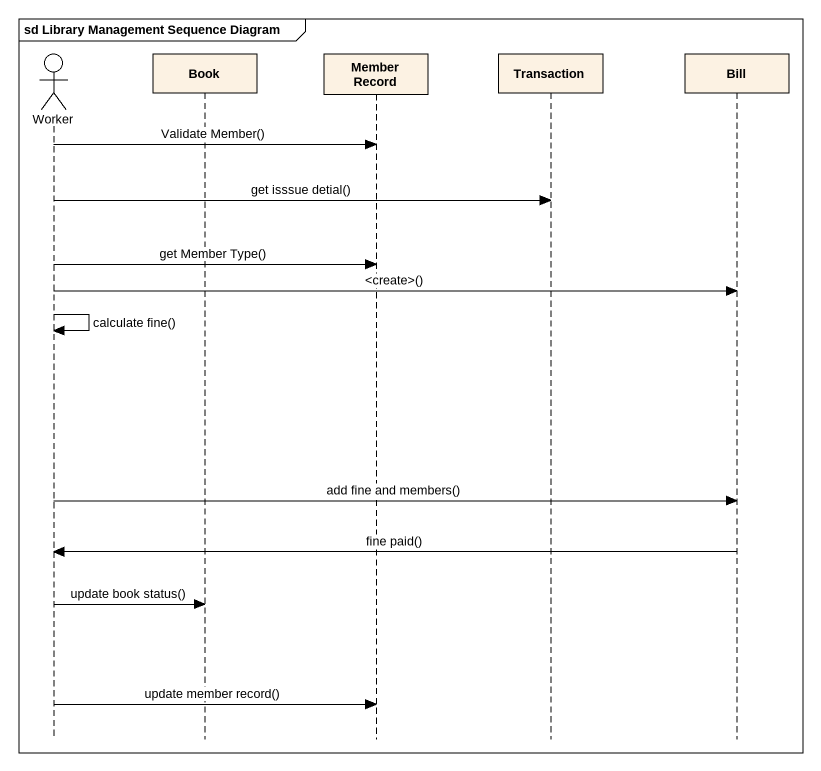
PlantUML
@startuml
mainframe sd Library Management Sequence Diagram
hide footbox
actor Worker
participant Book
participant "Member Record" as Member_Record
participant Transaction
participant Bill

Worker -> Member_Record : Validate Member()
Worker -> Transaction : get isssue detial()
Worker -> Member_Record : get Member Type()
Worker -> Bill : <create>()
Worker -> Worker : calculate fine()
Worker -> Bill : add fine and members()
Bill -> Worker : fine paid()
Worker -> Book : update book status()
Worker -> Member_Record : update member record()
@enduml
